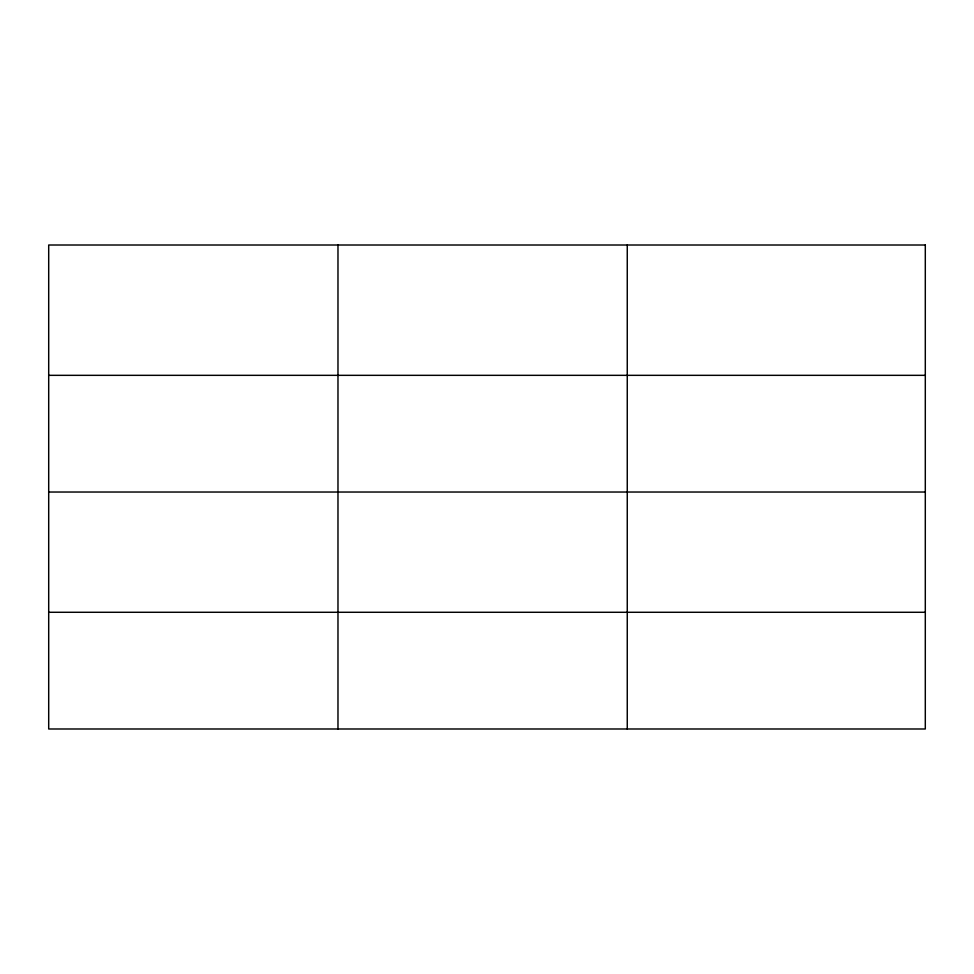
<?xml version="1.0" encoding="UTF-8"?>
<svg xmlns="http://www.w3.org/2000/svg" width="974" height="974" viewBox="0 0 974 974"><rect width="100%" height="100%" fill="white"/><g stroke="black" fill="none" stroke-linecap="round" stroke-linejoin="round"><path stroke-width="1.46" d="M48.7 375.331L925.3 375.331M48.7 492.028L925.3 492.028M48.7 612.281L925.3 612.281M627.256 245.01L627.256 728.99M337.978 245.01L337.978 728.99M925.3 245.01L48.7 245.01L48.7 728.99L925.3 728.99L925.3 245.01"/></g></svg>
